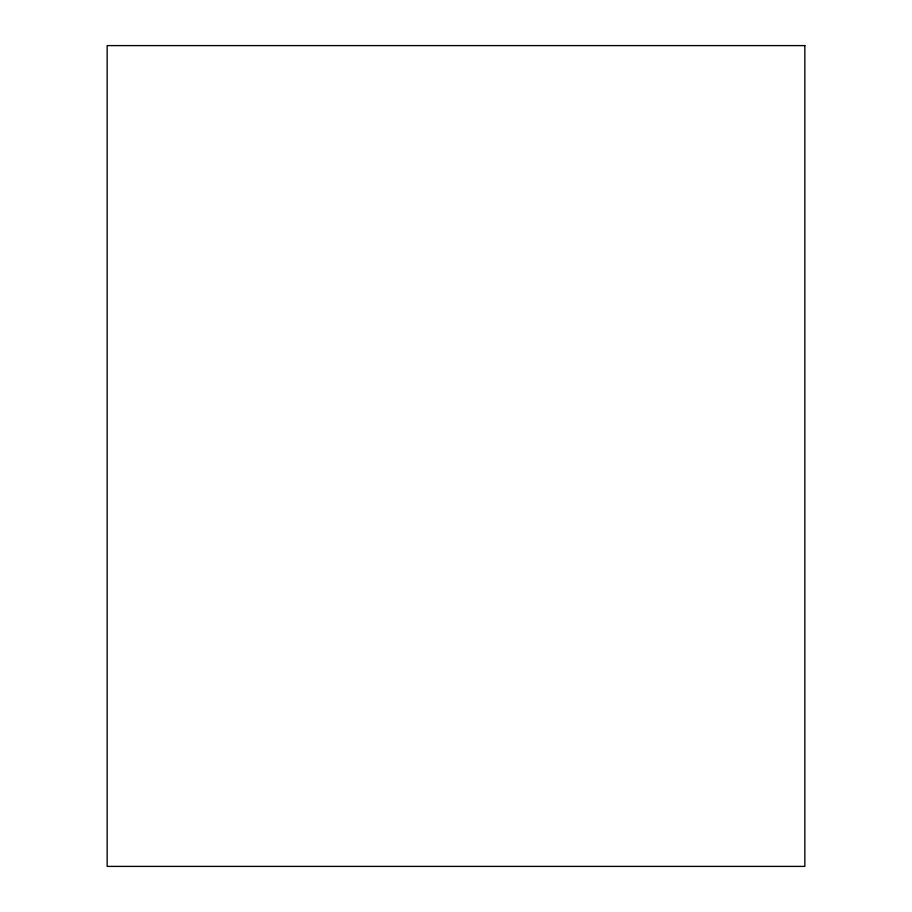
<?xml version="1.0" encoding="UTF-8"?>
<svg xmlns="http://www.w3.org/2000/svg" width="912" height="912" viewBox="0 0 912 912"><rect width="100%" height="100%" fill="white"/><g stroke="black" fill="none" stroke-linecap="round" stroke-linejoin="round"><path stroke-width="1.37" d="M804.84 45.6L107.16 45.6L107.16 866.4L804.84 866.4L804.84 45.6"/></g></svg>
